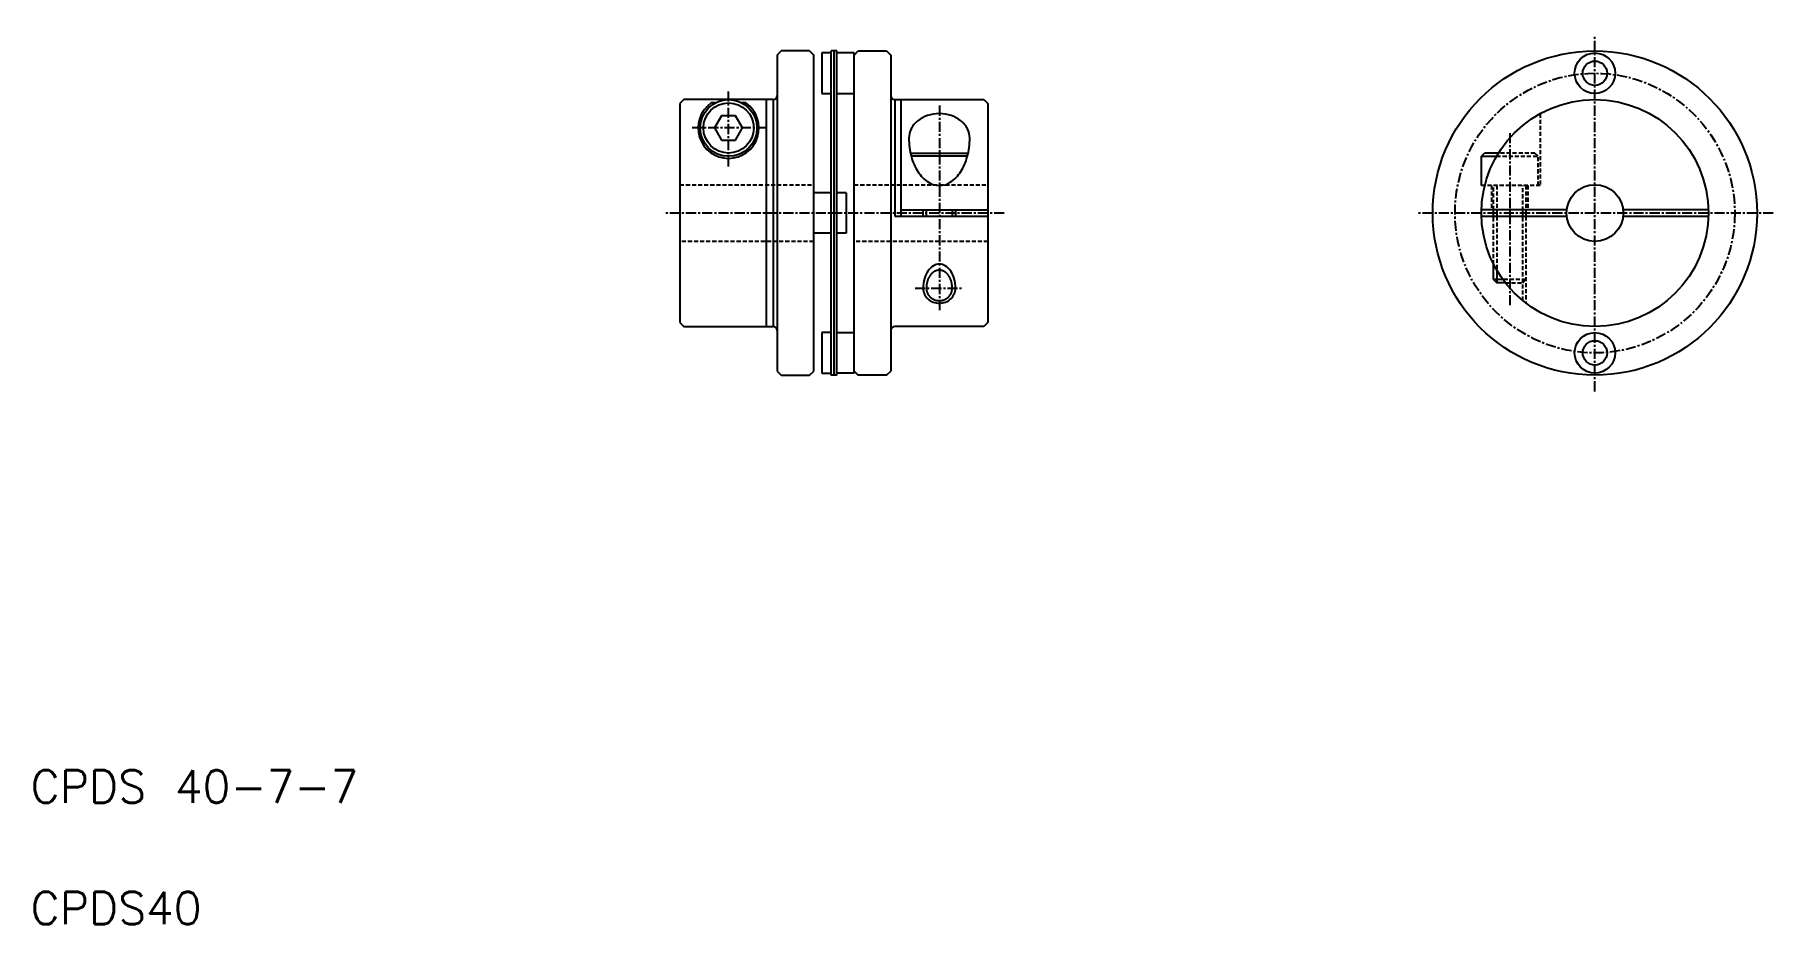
# Model space of a CAD drawing. Extents: x 11 to 225, y 10 to 120.
import ezdxf

# ---------------------------------------------------------------- set-up
doc = ezdxf.new("R2010")
doc.units = 0
doc.linetypes.add('CENTER', pattern=[2, 1.25, -0.25, 0.25, -0.25])
doc.linetypes.add('DASHED', pattern=[0.75, 0.5, -0.25])
doc.layers.get('0').update_dxf_attribs({"linetype": 'CONTINUOUS'})
doc.layers.add('CENTER', color=1, linetype='CENTER')
doc.styles.get("Standard").update_dxf_attribs({"font": 'txt.shx', "width": 0.7, "bigfont": 'bigfont.shx'})

msp = doc.modelspace()

# ---------------------------------------------------------------- linework, layer by layer
at = {"color": 7, "linetype": 'CONTINUOUS'}
for p, q in [((102.08, 117.25), (102.58, 117.75)), ((102.08, 117.25), (102.08, 78.25)), ((106.08, 117.75), (102.58, 117.75)), ((106.08, 117.75), (106.58, 117.25)), ((106.58, 78.25), (106.58, 117.25)), ((107.58, 117.5), (107.58, 112.5)), ((108.73, 117.5), (107.58, 117.5)), ((108.73, 77.75), (108.73, 117.75)), ((109.43, 117.75), (108.73, 117.75)), ((109.08, 117.75), (109.08, 77.75)), ((109.43, 77.75), (109.43, 117.75)), ((111.58, 117.5), (109.43, 117.5)), ((111.58, 117.25), (112.08, 117.75)), ((111.58, 78), (111.58, 117.5)), ((112.08, 117.75), (115.58, 117.75)), ((115.58, 117.75), (116.08, 117.25)), ((116.08, 117.25), (116.08, 78.25)), ((90.58, 111.75), (90.08, 111.25)), ((101.58, 111.75), (90.58, 111.75)), ((100.78, 83.75), (100.78, 111.75)), ((101.58, 111.75), (101.58, 83.75)), ((107.58, 112.5), (108.73, 112.5)), ((109.43, 112.5), (111.58, 112.5)), ((116.58, 111.75), (116.58, 97.35)), ((116.58, 111.75), (127.58, 111.75)), ((117.38, 97.35), (117.38, 111.75)), ((127.58, 111.75), (128.08, 111.25)), ((90.08, 111.25), (90.08, 84.25)), ((94.42, 111.33), (93.94, 111.33)), ((95.21, 109.75), (94.34, 108.25)), ((96.94, 109.75), (95.21, 109.75)), ((97.81, 108.25), (96.94, 109.75)), ((98.21, 111.33), (97.74, 111.33)), ((128.08, 111.25), (128.08, 84.25)), ((94.34, 108.25), (95.21, 106.75)), ((96.94, 106.75), (97.81, 108.25)), ((95.21, 106.75), (96.94, 106.75)), ((118.52, 105.15), (125.63, 105.15)), ((188.93, 104.75), (189.33, 105.15)), ((191.04, 105.15), (189.33, 105.15)), ((125.54, 104.75), (118.61, 104.75)), ((188.93, 104.75), (190.8, 104.75)), ((188.93, 101.15), (188.93, 104.75)), ((189.35, 101.15), (188.93, 101.15)), ((108.73, 100.25), (106.58, 100.25)), ((110.58, 100.25), (109.43, 100.25)), ((110.58, 100.25), (110.58, 95.25)), ((116.58, 97.35), (128.08, 97.35)), ((117.38, 98.15), (128.08, 98.15)), ((120.08, 97.35), (120.08, 98.15)), ((124.08, 98.15), (124.08, 97.35)), ((199.45, 98.15), (188.93, 98.15)), ((188.93, 97.35), (199.45, 97.35)), ((190.43, 97.35), (190.43, 98.15)), ((194.43, 98.15), (194.43, 97.35)), ((216.92, 98.15), (206.4, 98.15)), ((206.4, 97.35), (216.92, 97.35)), ((108.73, 95.25), (106.58, 95.25)), ((110.58, 95.25), (109.43, 95.25)), ((190.43, 89.55), (190.43, 91.44)), ((191.58, 89.55), (190.43, 89.55)), ((190.43, 89.55), (190.83, 89.15)), ((191.88, 89.15), (190.83, 89.15)), ((90.08, 84.25), (90.58, 83.75)), ((90.58, 83.75), (101.58, 83.75)), ((127.58, 83.75), (116.58, 83.75)), ((128.08, 84.25), (127.58, 83.75)), ((107.58, 83), (107.58, 78)), ((108.73, 83), (107.58, 83)), ((109.43, 83), (111.58, 83)), ((102.08, 78.25), (102.58, 77.75)), ((102.58, 77.75), (106.08, 77.75)), ((106.08, 77.75), (106.58, 78.25)), ((107.58, 78), (108.73, 78)), ((107.83, 78), (107.83, 78)), ((108.08, 78), (108.08, 78)), ((109.43, 77.75), (108.73, 77.75)), ((111.58, 78), (109.43, 78)), ((111.58, 78.25), (112.08, 77.75)), ((115.58, 77.75), (112.08, 77.75)), ((115.58, 77.75), (116.08, 78.25))]:
    msp.add_line(p, q, dxfattribs=at)
at = {"color": 3, "linetype": 'DASHED'}
for p, q in [((196.18, 110.01), (196.18, 101.15)), ((195.53, 105.15), (191.04, 105.15)), ((195.53, 105.15), (195.93, 104.75)), ((190.8, 104.75), (195.93, 104.75)), ((195.93, 101.15), (195.93, 104.75)), ((90.08, 101.25), (106.58, 101.25)), ((111.58, 101.25), (128.08, 101.25)), ((196.18, 101.15), (189.35, 101.15)), ((190.18, 101.15), (190.18, 98.15)), ((190.43, 98.15), (190.43, 101.15)), ((190.83, 101.15), (190.83, 98.15)), ((194.03, 98.06), (194.03, 101.15)), ((194.43, 101.15), (194.43, 98.15)), ((194.68, 101.15), (194.68, 98.15)), ((190.43, 91.44), (190.43, 97.35)), ((190.83, 97.35), (190.83, 90.71)), ((194.03, 86.94), (194.03, 97.26)), ((194.43, 97.35), (194.43, 86.62)), ((106.58, 94.25), (90.08, 94.25)), ((128.08, 94.25), (111.58, 94.25)), ((194.43, 89.55), (191.58, 89.55)), ((191.88, 89.15), (194.03, 89.15)), ((194.03, 89.15), (194.43, 89.55))]:
    msp.add_line(p, q, dxfattribs=at)
at = {"color": 3, "linetype": 'CONTINUOUS'}
for p, q in [((120.48, 97.35), (120.48, 98.15)), ((123.68, 98.15), (123.68, 97.35)), ((190.83, 98.15), (190.83, 97.35)), ((194.03, 97.26), (194.03, 98.06)), ((190.83, 90.71), (190.83, 89.15))]:
    msp.add_line(p, q, dxfattribs=at)
at = {"color": 7, "linetype": 'CONTINUOUS'}
for points in [[(123.68, 88.49, 0), (123.68, 88.54, 0), (123.67, 88.6, 0), (123.67, 88.65, 0), (123.67, 88.71, 0), (123.66, 88.76, 0), (123.66, 88.81, 0), (123.65, 88.87, 0), (123.64, 88.92, 0), (123.64, 88.97, 0), (123.63, 89.03, 0), (123.62, 89.08, 0), (123.61, 89.13, 0), (123.59, 89.18, 0), (123.58, 89.24, 0), (123.57, 89.29, 0), (123.55, 89.34, 0), (123.54, 89.39, 0), (123.52, 89.44, 0), (123.5, 89.49, 0), (123.49, 89.53, 0), (123.47, 89.58, 0), (123.45, 89.63, 0), (123.43, 89.68, 0), (123.41, 89.72, 0), (123.38, 89.77, 0), (123.36, 89.81, 0), (123.34, 89.85, 0), (123.31, 89.9, 0), (123.29, 89.94, 0), (123.26, 89.98, 0), (123.23, 90.02, 0), (123.21, 90.06, 0), (123.18, 90.1, 0), (123.15, 90.13, 0), (123.12, 90.17, 0), (123.09, 90.2, 0), (123.06, 90.24, 0), (123.03, 90.27, 0), (123, 90.3, 0), (122.96, 90.33, 0), (122.93, 90.36, 0), (122.9, 90.39, 0), (122.86, 90.42, 0), (122.83, 90.44, 0), (122.8, 90.47, 0), (122.76, 90.49, 0), (122.72, 90.52, 0), (122.69, 90.54, 0), (122.65, 90.56, 0), (122.61, 90.58, 0), (122.58, 90.59, 0), (122.54, 90.61, 0), (122.5, 90.63, 0), (122.46, 90.64, 0), (122.43, 90.65, 0), (122.39, 90.66, 0), (122.35, 90.67, 0), (122.31, 90.68, 0), (122.27, 90.69, 0), (122.23, 90.7, 0), (122.19, 90.7, 0), (122.15, 90.7, 0), (122.11, 90.71, 0), (122.08, 90.71, 0), (122.04, 90.71, 0), (122, 90.7, 0), (121.96, 90.7, 0), (121.92, 90.7, 0), (121.88, 90.69, 0), (121.84, 90.68, 0), (121.8, 90.67, 0), (121.76, 90.66, 0), (121.73, 90.65, 0), (121.69, 90.64, 0), (121.65, 90.63, 0), (121.61, 90.61, 0), (121.57, 90.59, 0), (121.54, 90.58, 0), (121.5, 90.56, 0), (121.46, 90.54, 0), (121.43, 90.52, 0), (121.39, 90.49, 0), (121.36, 90.47, 0), (121.32, 90.44, 0), (121.29, 90.42, 0), (121.25, 90.39, 0), (121.22, 90.36, 0), (121.19, 90.33, 0), (121.15, 90.3, 0), (121.12, 90.27, 0), (121.09, 90.24, 0), (121.06, 90.2, 0), (121.03, 90.17, 0), (121, 90.13, 0), (120.97, 90.1, 0), (120.94, 90.06, 0), (120.92, 90.02, 0), (120.89, 89.98, 0), (120.86, 89.94, 0), (120.84, 89.9, 0), (120.81, 89.85, 0), (120.79, 89.81, 0), (120.77, 89.77, 0), (120.75, 89.72, 0), (120.72, 89.68, 0), (120.7, 89.63, 0), (120.68, 89.58, 0), (120.67, 89.53, 0), (120.65, 89.49, 0), (120.63, 89.44, 0), (120.61, 89.39, 0), (120.6, 89.34, 0), (120.58, 89.29, 0), (120.57, 89.24, 0), (120.56, 89.18, 0), (120.55, 89.13, 0), (120.53, 89.08, 0), (120.52, 89.03, 0), (120.51, 88.97, 0), (120.51, 88.92, 0), (120.5, 88.87, 0), (120.49, 88.81, 0), (120.49, 88.76, 0), (120.48, 88.71, 0), (120.48, 88.65, 0), (120.48, 88.6, 0), (120.48, 88.54, 0), (120.48, 88.49, 0)], [(120.48, 88.49, 0), (120.48, 88.45, 0), (120.48, 88.41, 0), (120.48, 88.37, 0), (120.48, 88.34, 0), (120.49, 88.3, 0), (120.49, 88.26, 0), (120.5, 88.22, 0), (120.51, 88.19, 0), (120.51, 88.15, 0), (120.52, 88.11, 0), (120.53, 88.08, 0), (120.55, 88.04, 0), (120.56, 88, 0), (120.57, 87.97, 0), (120.58, 87.93, 0), (120.6, 87.9, 0), (120.61, 87.86, 0), (120.63, 87.83, 0), (120.65, 87.79, 0), (120.67, 87.76, 0), (120.68, 87.73, 0), (120.7, 87.69, 0), (120.72, 87.66, 0), (120.75, 87.63, 0), (120.77, 87.6, 0), (120.79, 87.57, 0), (120.81, 87.54, 0), (120.84, 87.51, 0), (120.86, 87.48, 0), (120.89, 87.45, 0), (120.92, 87.42, 0), (120.94, 87.39, 0), (120.97, 87.37, 0), (121, 87.34, 0), (121.03, 87.32, 0), (121.06, 87.29, 0), (121.09, 87.27, 0), (121.12, 87.25, 0), (121.15, 87.22, 0), (121.19, 87.2, 0), (121.22, 87.18, 0), (121.25, 87.16, 0), (121.29, 87.14, 0), (121.32, 87.12, 0), (121.36, 87.11, 0), (121.39, 87.09, 0), (121.43, 87.07, 0), (121.46, 87.06, 0), (121.5, 87.05, 0), (121.54, 87.03, 0), (121.57, 87.02, 0), (121.61, 87.01, 0), (121.65, 87, 0), (121.69, 86.99, 0), (121.73, 86.98, 0), (121.76, 86.97, 0), (121.8, 86.96, 0), (121.84, 86.96, 0), (121.88, 86.95, 0), (121.92, 86.95, 0), (121.96, 86.95, 0), (122, 86.94, 0), (122.04, 86.94, 0), (122.08, 86.94, 0), (122.11, 86.94, 0), (122.15, 86.94, 0), (122.19, 86.95, 0), (122.23, 86.95, 0), (122.27, 86.95, 0), (122.31, 86.96, 0), (122.35, 86.96, 0), (122.39, 86.97, 0), (122.43, 86.98, 0), (122.46, 86.99, 0), (122.5, 87, 0), (122.54, 87.01, 0), (122.58, 87.02, 0), (122.61, 87.03, 0), (122.65, 87.05, 0), (122.69, 87.06, 0), (122.72, 87.07, 0), (122.76, 87.09, 0), (122.8, 87.11, 0), (122.83, 87.12, 0), (122.86, 87.14, 0), (122.9, 87.16, 0), (122.93, 87.18, 0), (122.96, 87.2, 0), (123, 87.22, 0), (123.03, 87.25, 0), (123.06, 87.27, 0), (123.09, 87.29, 0), (123.12, 87.32, 0), (123.15, 87.34, 0), (123.18, 87.37, 0), (123.21, 87.39, 0), (123.23, 87.42, 0), (123.26, 87.45, 0), (123.29, 87.48, 0), (123.31, 87.51, 0), (123.34, 87.54, 0), (123.36, 87.57, 0), (123.38, 87.6, 0), (123.41, 87.63, 0), (123.43, 87.66, 0), (123.45, 87.69, 0), (123.47, 87.73, 0), (123.49, 87.76, 0), (123.5, 87.79, 0), (123.52, 87.83, 0), (123.54, 87.86, 0), (123.55, 87.9, 0), (123.57, 87.93, 0), (123.58, 87.97, 0), (123.59, 88, 0), (123.61, 88.04, 0), (123.62, 88.08, 0), (123.63, 88.11, 0), (123.64, 88.15, 0), (123.64, 88.19, 0), (123.65, 88.22, 0), (123.66, 88.26, 0), (123.66, 88.3, 0), (123.67, 88.34, 0), (123.67, 88.37, 0), (123.67, 88.41, 0), (123.68, 88.45, 0), (123.68, 88.49, 0)]]:
    msp.add_polyline3d(points, dxfattribs=at)
for centre, radius in [((202.93, 97.75), 20), ((202.93, 115), 2.5), ((202.93, 115), 1.5), ((96.08, 108.25), 3.5), ((202.93, 97.75), 14), ((96.08, 108.25), 3.1), ((202.93, 97.75), 3.5), ((202.93, 80.5), 2.5), ((202.93, 80.5), 1.5)]:
    msp.add_circle(centre, radius, dxfattribs=at)
for centre, radius, start, end in [((101.58, 112.25), 0.5, 270, 0), ((116.58, 112.25), 0.5, 180, 270), ((96.08, 108.25), 3.75, 124.7574, 55.2426), ((121.81, 106.16), 3.81, 108.3631, 128.708), ((122.08, 105.35), 4.67, 90, 108.3631), ((122.08, 105.35), 4.67, 71.6369, 90), ((122.35, 106.16), 3.81, 51.292, 71.6369), ((120.75, 107.01), 2.43, 152.6666, 180), ((121.39, 106.68), 3.15, 128.7079, 152.6666), ((122.76, 106.68), 3.15, 27.3334, 51.2921), ((123.4, 107.01), 2.43, 0, 27.3334), ((127.45, 107.01), 9.13, 180, 194.8456), ((116.7, 107.01), 9.13, 345.1544, 0), ((124.8, 106.31), 6.38, 194.8456, 212.6158), ((119.35, 106.31), 6.38, 327.3842, 345.1544), ((123.13, 105.24), 4.4, 212.6159, 237.0854), ((122.08, 103.61), 2.46, 237.0853, 270), ((122.08, 103.61), 2.46, 270, 302.9147), ((121.02, 105.24), 4.4, 302.9146, 327.3842), ((101.58, 83.25), 0.5, 0, 90), ((116.58, 83.25), 0.5, 90, 180)]:
    msp.add_arc(centre, radius, start, end, dxfattribs=at)
at = {"color": 3, "linetype": 'CONTINUOUS'}
for centre, radius, start, end in [((123.27, 88.81), 3.15, 145.9125, 164.3411), ((122.54, 89.31), 2.27, 121.4699, 145.9124), ((122.08, 90.06), 1.38, 90, 121.4699), ((122.08, 90.06), 1.38, 58.5301, 90), ((121.61, 89.31), 2.27, 34.0876, 58.5301), ((120.88, 88.81), 3.15, 15.6589, 34.0876), ((124.43, 88.49), 4.35, 164.3412, 180), ((121.82, 88.49), 1.74, 180, 203.9601), ((119.72, 88.49), 4.35, 0, 15.6588), ((122.34, 88.49), 1.74, 336.0399, 359.9999), ((121.94, 88.54), 1.88, 203.9601, 227.0132), ((122.02, 88.63), 2, 227.0132, 248.8894), ((122.08, 88.77), 2.14, 248.8893, 270), ((122.08, 88.77), 2.14, 270, 291.1107), ((122.13, 88.63), 2, 291.1106, 312.9869), ((122.21, 88.54), 1.88, 312.9868, 336.0399)]:
    msp.add_arc(centre, radius, start, end, dxfattribs=at)
at = {"layer": 'CENTER', "color": 1, "linetype": 'CENTER'}
for p, q in [((202.93, 75.75), (202.93, 119.75)), ((96.08, 103.5), (96.08, 112.75)), ((122.08, 111.01), (122.08, 85.62)), ((100.83, 108.25), (91.33, 108.25)), ((192.43, 107.62), (192.43, 86.15)), ((130.08, 97.75), (88.08, 97.75)), ((224.93, 97.75), (180.93, 97.75)), ((119.08, 88.49), (125.08, 88.49))]:
    msp.add_line(p, q, dxfattribs=at)
msp.add_circle((202.93, 97.75), 17.25, dxfattribs=at)

# ---------------------------------------------------------------- texts
at = {"color": 7, "linetype": 'CONTINUOUS'}
for s, p in [('CPDS 40-7-7', (10, 25)), ('CPDS40', (10, 10))]:
    msp.add_text(s, height=4, dxfattribs=at).set_placement(p)

doc.saveas('drawing.dxf')
